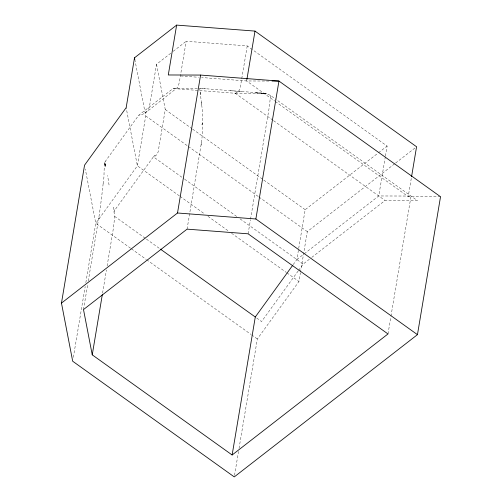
<?xml version="1.0" encoding="UTF-8"?>
<svg xmlns="http://www.w3.org/2000/svg" width="502" height="502" viewBox="0 0 502 502"><rect width="100%" height="100%" fill="white"/><g stroke="black" fill="none" stroke-linecap="round" stroke-linejoin="round"><path stroke-width="0.38" stroke-dasharray="2.51 1.88" d="M187.07 229.144L201.509 142.148A336.089 228.347 -0.1 0 0 202.745 125.481L202.193 108.947L199.683 88.296L265.42 93.322L270.371 95.355L276.1 99.459M197.374 88.289L173.516 88.214L138.721 115.234L105.125 161.65C103.387 168.653 104.692 176.397 103.123 183.556M270.371 95.355L270.101 99.603A291.38 165.56 52.2 0 1 268.495 111.952L250.554 219.161M114.161 212.076L114.481 210.526L113.785 207.495L113.465 207.847L114.581 216.331L114.243 220.623A291.373 165.553 52.2 0 1 112.643 232.909L106.964 266.863M201.528 102.395L201.264 104.504L201.616 104.203M201.095 145.128L201.509 142.148M73.336 357.38L85.196 286.491M85.842 282.639L95.769 223.308L85.29 168.998M83.501 309.565L87.762 284.113M88.277 281.026L98.725 218.037L100.017 217.617L98.737 218.533M102.571 293.105L106.443 269.95M134.8 59.343L145.724 115.943L137.379 165.817L95.769 223.308L130.758 248.352M170.743 53.243L156.536 64.275L149.577 105.847C148.824 111.224 143.961 114.751 138.721 115.234M156.536 64.275L165.271 109.555L158.08 152.162L156.04 155.451L153.411 156.856L114.481 210.526M252.311 49.56L247.229 45.92L186.192 41.252L179.233 82.817L177.664 87.423L144.99 113.214M247.229 45.92L240.27 87.486L239.228 90.354L237.22 92.406L235.294 93.278L176.453 88.779L173.516 88.214M246.902 79.435L246.651 80.973L274.638 101.009M248.101 233.813L250.429 219.932M234.522 475.356L238.519 451.474M239.034 448.393L257.344 338.976L298.954 281.49L300.365 273.044M293.206 264.598L296.858 259.547L305.166 209.698L377.874 153.242M300.497 272.279L307.299 231.61L394.961 163.539M304.243 253.811L378.74 195.962L385.316 156.812M385.442 156.04L387.117 146.063L252.952 50.018M440.53 196.734L408.226 196.64L411.433 177.457M387.996 333.955L390.826 317.007M390.958 316.241L411.044 196.056L378.74 195.962M272.912 120.204L235.294 93.278L235.513 92.657L237.22 92.406M266.606 93.705L254.966 92.832L261.222 93.008M202.777 122.921L201.886 124.452L202.714 123.743M298.144 271.017L261.567 321.556L255.913 317.459M298.602 270.383L303.177 264.065L309.332 259.289M200.543 94.119L200.198 94.407L200.147 90.944M173.215 51.323L186.192 41.252M378.489 152.759L387.117 146.063M395.582 163.062L416.572 146.76M296.858 259.547L303.628 254.288M311.792 257.375L385.053 200.486L417.357 200.58L276.74 99.917M235.294 93.278L265.42 93.322M268.953 81.035L246.651 80.973L201.647 77.528M199.909 88.565L205.745 88.766M230.374 90.705L242.704 91.646M261.165 93.159L266.054 93.491M180.701 75.927L198.547 77.289M155.269 156.04L154.534 155.526L153.411 156.856L184.014 178.762M275.272 101.46L408.226 196.64M273.546 120.662L385.053 200.486M165.271 109.555L191.977 128.675M192.617 129.127L263.199 179.66M263.832 180.111L305.166 209.698M145.724 115.943L187.71 146M188.344 146.458L258.317 196.546M258.957 197.004L307.299 231.61M184.648 179.22L236.931 216.644M240.119 218.922L303.177 264.065M179.365 195.874L137.379 165.817L126.159 107.685M179.998 196.332L204.81 214.09M207.985 216.368L228.981 231.397M231.522 233.217L286.234 272.379M286.868 272.837L298.954 281.49M114.581 216.331L145.781 238.651M146.415 239.109L159.787 248.672M131.392 248.81L146.026 259.283M146.659 259.735L250.987 334.42M251.621 334.878L257.344 338.976M104.567 163.012L105.426 166.89L104.749 162.265L105.665 166.513L105.125 161.65M109.053 184.987L107.61 175.487M103.148 183.657A334.84 60.077 88.3 0 1 98.75 218.132"/><path stroke-width="0.75" d="M176.635 25.1L168.289 74.974L200.593 75.068L278.955 81.06L440.53 196.734L417.451 334.658L234.265 476.9L72.69 361.233L61.47 303.101L84.549 165.177L126.159 107.685L134.505 57.812L176.635 25.1L254.997 31.093L416.572 146.76L411.565 176.685M92.242 354.845L83.501 309.565L187.07 229.144L248.101 233.813L387.996 333.955L232.131 454.988L92.242 354.845L102.314 294.649M61.47 303.101L177.513 212.992L200.593 75.068M246.902 79.435L254.997 31.093M417.451 334.658L255.869 218.991L278.955 81.06L272.028 81.042M232.131 454.988L255.286 317.007L292.748 265.225M177.513 212.992L255.869 218.991M160.42 249.13L255.286 317.007M134.505 57.812L134.8 59.343"/></g></svg>
